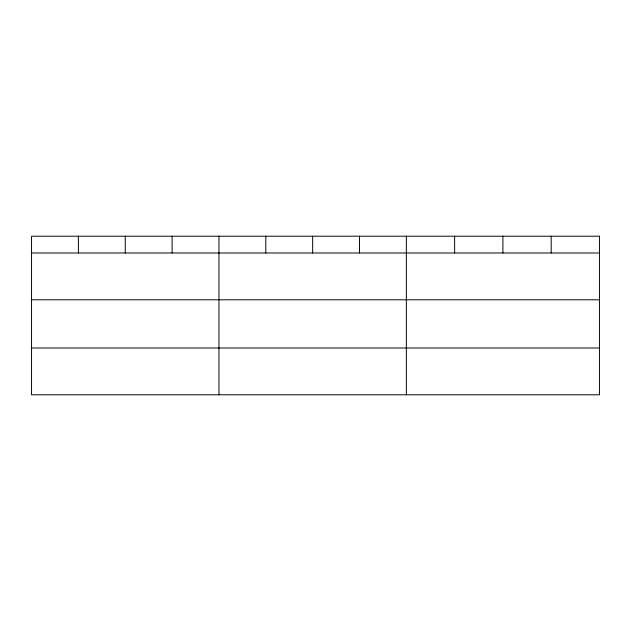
<?xml version="1.0" encoding="UTF-8"?>
<svg xmlns="http://www.w3.org/2000/svg" width="631" height="631" viewBox="0 0 631 631"><rect width="100%" height="100%" fill="white"/><g stroke="black" fill="none" stroke-linecap="round" stroke-linejoin="round"><path stroke-width="0.95" d="M31.55 252.992L599.45 252.992M31.55 299.788L599.45 299.788M31.55 348.004L599.45 348.004M551.178 236.207L551.178 252.992M502.907 236.207L502.907 252.992M454.635 236.207L454.635 252.992M406.364 236.207L406.364 394.793M359.512 236.207L359.512 252.992M312.66 236.207L312.66 252.992M265.809 236.207L265.809 252.992M218.957 236.207L218.957 394.793M172.105 236.207L172.105 252.992M125.254 236.207L125.254 252.992M78.402 236.207L78.402 252.992M599.45 236.207L31.55 236.207L31.55 394.793L599.45 394.793L599.45 236.207"/></g></svg>
